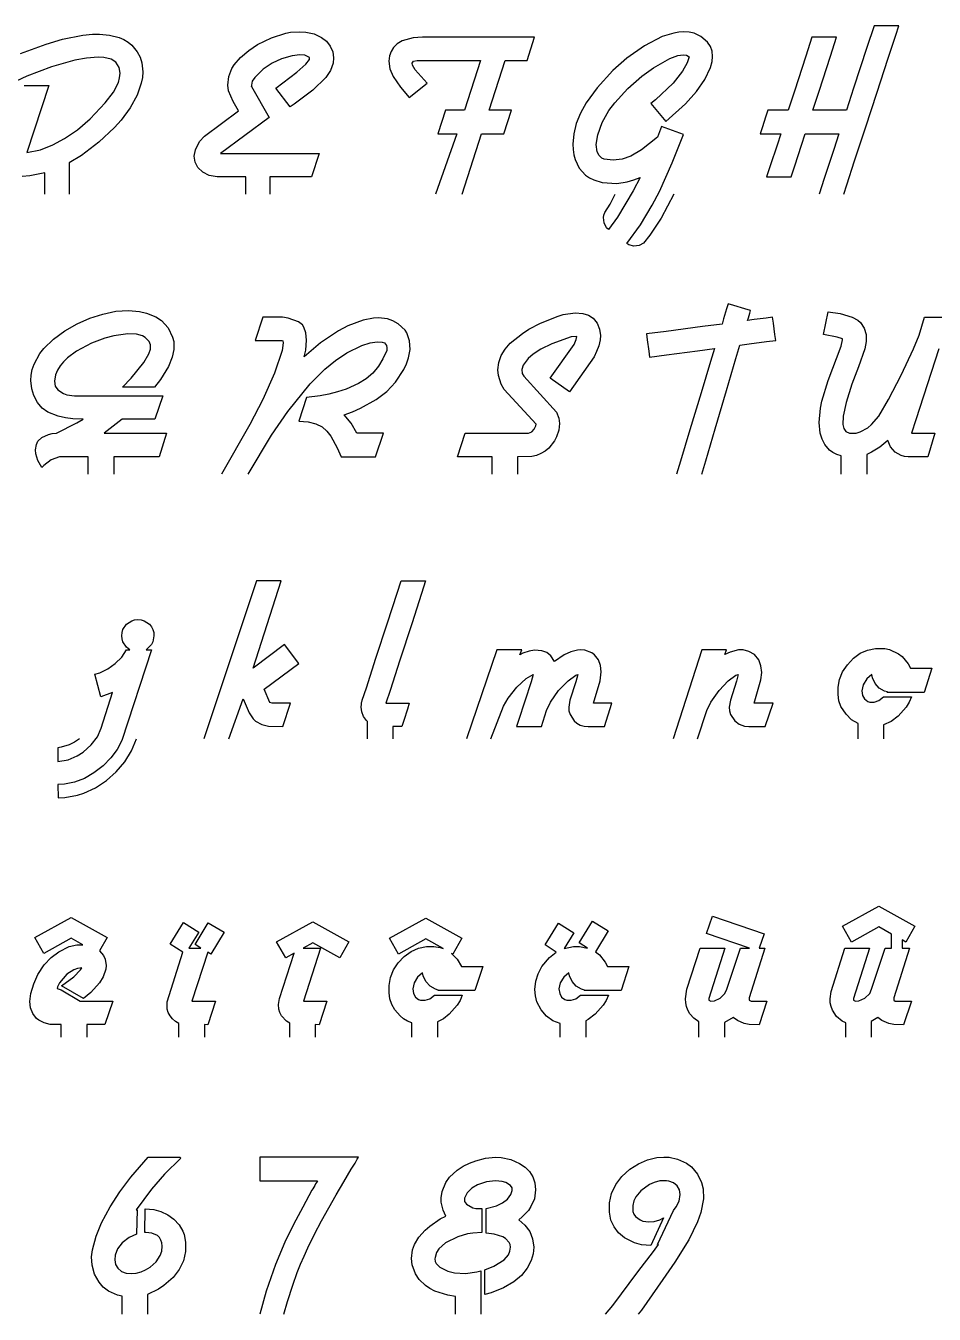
# Model space of a CAD drawing. Extents: x -637 to 1030, y 49 to 612.
# Drawn here: x -78 to 319, y 49 to 612 of the extents above; entities that cross this region are included whole.
import ezdxf

# ---------------------------------------------------------------- set-up
doc = ezdxf.new("R2010")
doc.units = 0
doc.header["$LTSCALE"] = 6.669376
doc.header["$MEASUREMENT"] = 0

msp = doc.modelspace()

# ---------------------------------------------------------------- linework, layer by layer
at = {"linetype": 'Continuous'}
for points in [[(18.474172, 537.951868), (18.474172, 545.488263), (6.002438, 545.554957), (2.467669, 546.155201), (-0.333469, 547.55577), (-2.467669, 549.556582), (-3.734851, 551.890864), (-4.135013, 554.491921), (-3.601463, 557.359752), (-1.800732, 560.894522), (0.466856, 563.228803), (15.272871, 574.299967), (12.871896, 578.368287), (10.937777, 583.03685), (10.537614, 585.571213), (11.00447, 589.306063), (12.405039, 592.774139), (13.405446, 594.508177), (16.13989, 597.709477), (19.741353, 600.77739), (23.542897, 603.378447), (29.612029, 606.312972), (35.947937, 608.247091), (38.015443, 608.647254), (42.083763, 608.847335), (44.684819, 608.713948), (48.352976, 607.980316), (51.554276, 606.44636), (53.755171, 604.779016), (55.355821, 602.644815), (56.422921, 600.110452), (56.75639, 597.442702), (56.556308, 595.241808), (55.422515, 592.040508), (53.355008, 588.972595), (47.752732, 583.437012), (39.5494, 577.234493), (37.815362, 576.100699), (31.546148, 584.237338), (40.816581, 591.173489), (44.751513, 594.708258), (46.218776, 596.775764), (46.285469, 597.709477), (44.217963, 598.64319), (42.083763, 598.843271), (38.682381, 598.376415), (34.080511, 597.04254), (30.012192, 595.175114), (26.010566, 592.507364), (22.34241, 588.972595), (21.275309, 587.371944), (20.875147, 585.504519), (21.008534, 584.904275), (21.008534, 584.970969), (28.611623, 571.498829), (7.403007, 555.692408), (50.55387, 555.692408), (47.219182, 545.488263), (28.945092, 545.488263), (28.945092, 537.951868)], [(205.416781, 537.951868), (199.947892, 527.414254), (195.012554, 520.011247), (192.27811, 516.543171), (190.277297, 515.542765), (188.009709, 515.27599), (185.875509, 515.742846), (184.941796, 516.34309), (190.877541, 524.546422), (196.079654, 533.149917), (199.214261, 539.152356), (204.749843, 551.557395), (209.751875, 563.962435), (200.147974, 567.563898), (198.280548, 562.828641), (191.411091, 557.293059), (186.675834, 554.491921), (182.940984, 553.224739), (178.939358, 552.824577), (175.004426, 553.291433), (174.070714, 553.624902), (172.803532, 554.825389), (172.003207, 556.492733), (171.603044, 559.62734), (172.269982, 563.895741), (174.137407, 569.231242), (177.138627, 574.433355), (179.672989, 577.834737), (185.408653, 584.10395), (191.477785, 589.506145), (196.546511, 593.174301), (203.749437, 597.242621), (207.284206, 598.509802), (209.551794, 598.843271), (211.019057, 598.709884), (212.152851, 597.976252), (211.352525, 595.375196), (209.218325, 591.640345), (205.150006, 586.504925), (197.480223, 579.168612), (195.479411, 577.501268), (202.015399, 569.631404), (210.5522, 577.36788), (215.354151, 582.836769), (218.955614, 587.972188), (221.556671, 593.240995), (222.156915, 595.842052), (222.356996, 598.10964), (222.156915, 600.377228), (221.489977, 602.444734), (220.222796, 604.378853), (217.28827, 606.846522), (214.353745, 608.247091), (212.152851, 608.713948), (209.885263, 608.847335), (207.684369, 608.713948), (205.416781, 608.313785), (200.348055, 606.779828), (192.611579, 602.778203), (185.00849, 597.309315), (178.872664, 591.973814), (171.936513, 584.370725), (167.201256, 577.90143), (164.666893, 573.366255), (162.866162, 568.831079), (161.732368, 564.22921), (161.398899, 559.760728), (161.465593, 557.49314), (161.799062, 555.158858), (162.332612, 553.091352), (164.133343, 549.356501), (166.867788, 546.288588), (168.601825, 545.0881), (170.469251, 544.154388), (174.204101, 543.087288), (180.606702, 542.620431), (185.075184, 543.287369), (187.943016, 544.154388), (190.744154, 545.288182), (187.742934, 539.352437), (180.873477, 527.88111), (176.871852, 522.478916), (176.071526, 523.279241), (175.004426, 525.346748), (174.737651, 527.681029), (174.871039, 528.814823), (175.271201, 529.948617), (177.672177, 533.55008), (179.873071, 537.951868)], [(279.713629, 537.951868), (281.04731, 542.026799), (284.486803, 552.53583), (289.189782, 566.905321), (294.313924, 582.561633), (299.016904, 596.931124), (302.456396, 607.440155), (303.790077, 611.515085)], [(292.985688, 611.515085), (289.856021, 601.953176), (284.043784, 584.195345), (280.914117, 574.633436)], [(303.790077, 611.515085), (300.988939, 611.515085), (295.786826, 611.515085), (292.985688, 611.515085)], [(-79.965818, 599.376821), (-68.761267, 603.44514), (-61.625034, 605.646035), (-52.821458, 607.446766), (-48.486364, 607.846929), (-45.485144, 607.913622), (-41.083356, 607.446766), (-36.814956, 606.379666), (-34.814143, 605.512647), (-33.013411, 604.378853), (-31.346067, 602.978284), (-29.078479, 600.177146), (-27.744604, 597.842865), (-26.944279, 595.375196), (-26.61081, 591.37357), (-26.744198, 588.905901), (-27.211054, 586.438232), (-29.078479, 581.169425), (-32.079699, 575.700536), (-36.081324, 570.298342), (-38.949156, 567.030348), (-45.751919, 560.627747), (-53.288314, 554.825389), (-58.757203, 551.557395), (-58.757203, 537.951868)], [(113.045923, 537.951868), (121.449337, 564.295903), (131.186626, 564.295903), (134.521314, 574.633436), (124.784025, 574.633436), (131.78687, 596.308908), (141.324077, 596.308908), (144.658765, 606.579747), (95.638852, 606.513053), (91.570532, 606.179585), (86.835276, 604.979097), (84.634381, 603.645222), (83.033731, 602.044572), (81.899937, 600.24384), (81.166306, 598.309721), (80.966225, 596.108827), (81.433081, 592.640751), (82.900344, 589.306063), (86.101644, 584.6375), (89.836495, 580.102324), (97.706358, 586.504925), (92.504245, 592.307283), (91.303757, 594.308095), (91.17037, 595.10842), (91.70392, 596.042133), (93.371264, 596.308908), (121.049174, 596.308908), (114.04633, 574.633436), (105.642916, 574.633436), (102.374922, 564.295903), (110.711642, 564.295903), (101.307821, 537.951868)], [(265.841327, 606.579747), (263.161226, 598.29737), (258.183896, 582.915813), (255.503795, 574.633436)], [(276.579023, 606.579747), (273.795176, 606.579747), (268.625174, 606.579747), (265.841327, 606.579747)], [(266.24149, 574.633436), (268.921591, 582.915813), (273.898922, 598.29737), (276.579023, 606.579747)], [(-78.365168, 585.371132), (-67.627473, 585.371132), (-77.16468, 556.092571), (-71.295629, 557.359752), (-65.893435, 559.427259), (-60.824709, 562.228397), (-55.15574, 566.096635), (-49.620157, 570.898586), (-42.950781, 577.834737), (-39.416012, 582.5033), (-37.215118, 586.705007), (-36.681568, 588.70582), (-36.481487, 590.773326), (-36.948343, 593.307689), (-38.348912, 595.641971), (-40.416419, 596.975846), (-43.551025, 597.642783), (-46.018694, 597.776171), (-51.220808, 597.309315), (-56.289533, 596.442296), (-66.493679, 593.641158), (-77.298068, 589.439451), (-86.5685, 585.17105)], [(246.500137, 574.633436), (245.635588, 571.953335), (244.029998, 566.976004), (243.165449, 564.295903)], [(255.503795, 574.633436), (253.169513, 574.633436), (248.834419, 574.633436), (246.500137, 574.633436)], [(280.914117, 574.633436), (277.110103, 574.633436), (270.045504, 574.633436), (266.24149, 574.633436)], [(243.165449, 564.295903), (245.499731, 564.295903), (249.834825, 564.295903), (252.169107, 564.295903)], [(252.169107, 564.295903), (250.561046, 559.419848), (247.574648, 550.364318), (245.966587, 545.488263)], [(256.704282, 545.488263), (258.312343, 550.364318), (261.298741, 559.419848), (262.906802, 564.295903)], [(262.906802, 564.295903), (266.710816, 564.295903), (273.775415, 564.295903), (277.579429, 564.295903)], [(277.579429, 564.295903), (275.348893, 557.465968), (271.20647, 544.781803), (268.975934, 537.951868)], [(-69.294817, 537.951868), (-69.294817, 547.288995), (-75.897499, 545.955119), (-79.298881, 545.621651)], [(245.966587, 545.488263), (248.750434, 545.488263), (253.920435, 545.488263), (256.704282, 545.488263)], [(229.226453, 490.065748), (228.534814, 487.766049), (227.250342, 483.495178), (226.558703, 481.195478)], [(239.030436, 487.064529), (236.488663, 487.842623), (231.768226, 489.287655), (229.226453, 490.065748)], [(-50.420483, 415.635512), (-50.420483, 423.171907), (-63.025603, 423.105213), (-66.560372, 421.838032), (-69.761673, 419.437057), (-70.695386, 418.503344), (-72.36273, 421.637951), (-73.229748, 424.439089), (-73.42983, 426.173126), (-73.029667, 428.574102), (-72.36273, 429.974671), (-70.695386, 431.575321), (-67.76086, 432.97589), (-66.093516, 433.309359), (-64.226091, 433.442746), (-55.422515, 437.977922), (-52.621377, 439.645266), (-57.156552, 439.845347), (-60.357853, 440.24551), (-63.49246, 440.979141), (-68.027635, 442.646485), (-70.561998, 444.447217), (-72.562811, 446.848192), (-74.163461, 449.916105), (-75.097174, 452.917324), (-75.497336, 456.452093), (-75.297255, 458.919763), (-74.830399, 461.387432), (-74.030074, 463.721713), (-71.562404, 468.256889), (-69.828367, 470.457783), (-65.559966, 474.592796), (-60.557934, 478.260953), (-55.222433, 481.262172), (-49.753545, 483.729841), (-43.951188, 485.530573), (-38.282218, 486.797754), (-32.81333, 487.064529), (-27.944685, 486.664367), (-24.943466, 485.997429), (-20.808453, 484.396779), (-18.340784, 482.796129), (-15.472952, 479.594828), (-13.538833, 475.393121), (-13.005283, 473.525696), (-12.938589, 470.124314), (-13.672221, 466.656239), (-15.272871, 462.654613), (-18.80764, 456.985644), (-21.408697, 453.584262), (-35.48108, 453.584262), (-31.612842, 457.585887), (-26.07726, 464.388651), (-23.876366, 468.123501), (-23.209428, 470.257702), (-23.142735, 472.058433), (-23.809672, 473.525696), (-25.477016, 475.326428), (-26.677504, 475.993365), (-29.345254, 476.726996), (-33.080105, 476.927078), (-39.282625, 476.060059), (-43.217556, 475.059652), (-49.019914, 472.858758), (-55.489208, 469.390683), (-59.42414, 466.389464), (-61.224872, 464.72212), (-62.692134, 462.988082), (-63.892622, 461.053963), (-64.759641, 459.05315), (-65.159804, 456.252012), (-64.826335, 454.051118), (-63.692541, 452.383774), (-61.224872, 450.783124), (-59.757609, 450.249574), (-56.422921, 449.849411), (-17.873928, 449.849411), (-21.275309, 439.645266), (-35.547774, 439.645266), (-43.417638, 433.442746), (-16.13989, 433.442746), (-19.407884, 423.171907), (-39.282625, 423.171907), (-39.282625, 415.635512)], [(19.474578, 415.635512), (29.745417, 432.709115), (36.881649, 442.91326), (46.552244, 455.118218), (53.021539, 461.520819), (57.690102, 465.25567), (62.625441, 468.590358), (69.161429, 471.858352), (72.762892, 472.992146), (75.897499, 473.459002), (77.965005, 473.325615), (79.032106, 472.925452), (79.899124, 471.791658), (80.099206, 470.857946), (80.032512, 469.590764), (78.365168, 465.989301), (76.431049, 462.854694), (73.896686, 459.786781), (71.028854, 457.252419), (67.76086, 455.184912), (62.291972, 452.783937), (58.557121, 451.516755), (54.755577, 450.516349), (50.887339, 449.782717), (44.951594, 449.11578), (41.6836, 438.778247), (45.685226, 438.444778), (49.086607, 437.644453), (51.754358, 436.310578), (53.888558, 434.443153), (55.555902, 432.242259), (58.423734, 427.173533), (60.157772, 423.171907), (75.163868, 423.171907), (78.565249, 433.442746), (66.893841, 433.442746), (64.492866, 437.844534), (61.424953, 441.579385), (65.026416, 442.846566), (68.561185, 444.380523), (75.363949, 448.182067), (80.032512, 451.650143), (83.90075, 455.85185), (87.435519, 461.320738), (88.636007, 463.788407), (89.503026, 466.389464), (90.236657, 470.124314), (90.036576, 473.792471), (88.769395, 477.32724), (88.102457, 478.461034), (85.034544, 481.328866), (82.766956, 482.662741), (80.299287, 483.463066), (76.431049, 483.863229), (74.230155, 483.796535), (69.694979, 482.929516), (63.092297, 480.461847), (58.957284, 478.194259), (51.08742, 472.925452), (44.017882, 466.923014), (44.751513, 469.790845), (45.018288, 474.192634), (44.684819, 477.393934), (43.8178, 479.861603), (43.217556, 480.86201), (41.483519, 482.195885), (37.015037, 483.729841), (34.547368, 484.130004), (25.943873, 484.263391), (22.609185, 474.059246), (34.147205, 473.992552), (34.614061, 473.859165), (34.814143, 472.925452), (34.347286, 469.657458), (31.012598, 459.786781), (25.943873, 448.248761), (20.274903, 437.244291), (7.869864, 415.635512)], [(126.051206, 415.635512), (126.051206, 423.171907), (110.911723, 423.171907), (114.246411, 433.442746), (141.991015, 433.50944), (143.391584, 434.109684), (144.458684, 435.310172), (145.125622, 436.71074), (145.259009, 437.444372), (131.386707, 452.583855), (129.986138, 454.851443), (128.852344, 458.652988), (128.585569, 461.254044), (128.985732, 464.455345), (130.052832, 467.456564), (131.720176, 470.257702), (133.987764, 472.792065), (139.323265, 477.127159), (142.191096, 478.994584), (147.193128, 481.595641), (154.996298, 484.663554), (157.130499, 485.330492), (162.399306, 486.064123), (165.6673, 485.797348), (168.134969, 485.13041), (170.269169, 483.729841), (171.936513, 481.595641), (173.070307, 478.994584), (173.403776, 476.126753), (173.270388, 474.259327), (172.670145, 471.724964), (171.736432, 469.190602), (170.602638, 466.85632), (159.864943, 451.583449), (151.461529, 457.519194), (161.932449, 472.325208), (162.866162, 474.459409), (163.132937, 475.793284), (160.598574, 475.593203), (152.19516, 472.591983), (147.39321, 470.191008), (144.058522, 468.056808), (141.790934, 466.122689), (139.59004, 463.254857), (138.989796, 461.320738), (139.256571, 459.653394), (139.990202, 458.452906), (154.262667, 442.713179), (155.263073, 440.112122), (155.529848, 437.777841), (155.19638, 434.776621), (154.262667, 431.975484), (153.328954, 430.108058), (150.794591, 426.906758), (149.193941, 425.639576), (147.39321, 424.572476), (145.459091, 423.772151), (143.458278, 423.305295), (137.189064, 423.171907), (137.189064, 415.635512)], [(237.696561, 482.729435), (238.04238, 483.853348), (238.684616, 485.940616), (239.030436, 487.064529)], [(248.634337, 484.196698), (245.798617, 483.816296), (240.532281, 483.109836), (237.696561, 482.729435)], [(250.034906, 474.059246), (249.671796, 476.687474), (248.997448, 481.568469), (248.634337, 484.196698)], [(278.646529, 415.635512), (278.646529, 423.638764), (276.645716, 424.239007), (274.911679, 425.039332), (273.444416, 426.106433), (271.443603, 428.507408), (270.243116, 430.84169), (269.44279, 433.50944), (269.042628, 438.178003), (269.509484, 444.380523), (270.109728, 447.448436), (272.97756, 456.452093), (278.579836, 471.524883), (279.246773, 474.326021), (279.246773, 474.792877), (276.779104, 475.526509), (270.910053, 476.660303), (272.97756, 486.530979), (278.179673, 485.730654), (283.381786, 484.196698), (285.916149, 482.929516), (287.116637, 481.862416), (288.717287, 479.394747), (289.517612, 476.660303), (289.517612, 473.59239), (288.917368, 470.391089), (286.182924, 462.454532), (283.315092, 454.918137), (280.714036, 446.98158), (279.446854, 440.912447), (279.313467, 437.244291), (279.780323, 435.510253), (280.647342, 434.176378), (282.247992, 433.50944), (285.115824, 433.576134), (286.849862, 434.04299), (290.251244, 435.910415), (291.851894, 437.244291), (294.9865, 440.979141), (299.321595, 448.248761), (304.857177, 458.919763), (310.259372, 470.324396), (312.660347, 476.393528), (315.061322, 484.263391), (328.800237, 484.263391)], [(226.558703, 481.195478), (217.99967, 480.071565), (202.104324, 477.984297), (193.545292, 476.860384)], [(193.545292, 476.860384), (193.891111, 474.232156), (194.533347, 469.351161), (194.879167, 466.722932)], [(234.361873, 471.99174), (238.425252, 472.52776), (245.971527, 473.523226), (250.034906, 474.059246)], [(194.879167, 466.722932), (202.227831, 467.708518), (215.87535, 469.538891), (223.224015, 470.524477)], [(223.224015, 470.524477), (221.496913, 464.816024), (217.37844, 451.203561), (212.462843, 434.956428), (208.34437, 421.343965), (206.617268, 415.635512)], [(217.755126, 415.635512), (219.482228, 421.49656), (223.600701, 435.472904), (228.516298, 452.154348), (232.634771, 466.130692), (234.361873, 471.99174)], [(321.330536, 470.324396), (311.193084, 439.378491), (309.325659, 433.442746), (319.46311, 433.442746), (316.461891, 423.171907), (307.92509, 423.171907), (306.32444, 423.305295), (304.857177, 423.705457), (302.189427, 425.239414), (300.188614, 427.573695), (298.988126, 430.30814), (295.520051, 427.373614), (291.7852, 425.17272), (289.784387, 424.239007), (289.784387, 415.635512)], [(11.00447, 299.988532), (17.273684, 317.395604), (19.941434, 311.259778), (21.675472, 308.658721), (22.742572, 307.658315), (25.477016, 306.257746), (28.411542, 305.524115), (34.614061, 305.390727), (38.015443, 315.594872), (30.012192, 315.594872), (29.011786, 315.861647), (26.477423, 321.730698), (41.550212, 332.868556), (35.414387, 341.138582), (21.608778, 330.80105), (33.88043, 368.94988), (23.142735, 368.94988), (0.133388, 299.988532)], [(69.36151, 316.862054), (71.123293, 322.279188), (75.324466, 335.196969), (80.33877, 350.614965), (84.539943, 363.532746), (86.301725, 368.94988)], [(97.039421, 368.94988), (95.236022, 363.400959), (90.935608, 350.168918), (85.802856, 334.375835), (81.502442, 321.143793), (79.699043, 315.594872)], [(86.301725, 368.94988), (89.085572, 368.94988), (94.255574, 368.94988), (97.039421, 368.94988)], [(-54.155333, 299.988532), (-56.422921, 298.454576), (-58.690509, 297.320782), (-62.291972, 296.253682), (-63.625847, 296.053601), (-63.625847, 290.117856), (-59.224059, 290.851487), (-55.222433, 292.518831), (-52.68807, 294.119482), (-49.153301, 297.320782), (-46.418857, 300.788858), (-44.684819, 304.590402), (-39.749481, 320.196742), (-44.8849, 318.329316), (-47.485957, 328.266687), (-45.285063, 328.866931), (-41.883681, 330.534275), (-38.615687, 332.801862), (-35.747855, 335.603), (-33.747043, 338.870995), (-32.27978, 338.870995), (-33.680349, 340.071482), (-35.214305, 342.33907), (-35.614468, 343.606252), (-35.747855, 345.00682), (-35.614468, 346.474083), (-35.214305, 347.741265), (-33.680349, 350.008852), (-31.412761, 351.542809), (-30.14558, 351.942972), (-28.745011, 352.076359), (-27.277748, 351.942972), (-25.943873, 351.542809), (-23.676285, 350.008852), (-22.742572, 348.941752), (-22.142328, 347.741265), (-21.80886, 346.474083), (-21.675472, 345.00682), (-22.142328, 342.33907), (-22.742572, 341.138582), (-25.076854, 338.870995), (-22.742572, 338.870995), (-35.747855, 299.254901), (-37.815362, 295.253276), (-40.549806, 291.585119), (-43.884494, 288.183737), (-47.88612, 285.04913), (-52.087827, 282.648155), (-56.422921, 281.047505), (-60.824709, 280.180486), (-63.625847, 279.980404), (-63.49246, 274.178047), (-60.624628, 274.311435), (-55.089046, 275.311841), (-52.354602, 276.17886), (-47.219182, 278.579836), (-42.417231, 281.714442), (-38.148831, 285.58268), (-34.41398, 289.917775), (-31.479455, 294.786419), (-29.278561, 299.988532)], [(125.58435, 299.988532), (131.053238, 314.260997), (133.054051, 317.795766), (136.922289, 322.531023), (140.923915, 326.265874), (143.991828, 328.133299), (143.191503, 324.931999), (137.589227, 307.991784), (136.788902, 305.390727), (147.593291, 305.390727), (149.794185, 312.393572), (151.528223, 315.995035), (155.129686, 321.130454), (159.331393, 325.332161), (162.599387, 327.733137), (163.5331, 328.133299), (162.599387, 324.931999), (159.99833, 316.862054), (159.531474, 313.860835), (159.664861, 312.126797), (160.131718, 310.59284), (161.865756, 307.858396), (163.132937, 306.791296), (164.6002, 305.990971), (166.267544, 305.524115), (168.068275, 305.390727), (175.137814, 305.390727), (178.405808, 315.594872), (170.402557, 315.594872), (173.337082, 325.332161), (173.670551, 329.200399), (173.403776, 331.934844), (172.536757, 334.5359), (170.869413, 336.603407), (169.668925, 337.470426), (166.534319, 338.670913), (164.800281, 338.804301), (163.333018, 338.737607), (160.465187, 337.937282), (157.530661, 336.603407), (153.328954, 333.802269), (151.728304, 336.269938), (149.927572, 337.670507), (147.793372, 338.404138), (144.658765, 338.670913), (142.324484, 338.204057), (139.523346, 337.337038), (138.189471, 336.603407), (139.05649, 338.870995), (128.185407, 338.870995), (114.913348, 299.988532)], [(215.887701, 299.988532), (219.889327, 312.393572), (221.623364, 315.995035), (225.224828, 321.130454), (229.293147, 325.332161), (232.627835, 327.733137), (233.561548, 328.133299), (232.827916, 325.13208), (230.22686, 316.862054), (229.693309, 313.860835), (229.826697, 312.126797), (230.293553, 310.59284), (232.094285, 307.858396), (234.028404, 306.32444), (236.429379, 305.524115), (238.296804, 305.390727), (245.433037, 305.390727), (248.834419, 315.594872), (240.564392, 315.594872), (243.565612, 325.66563), (243.89908, 328.933624), (243.565612, 331.801456), (242.565205, 334.5359), (240.764474, 336.736794), (238.230111, 338.137363), (235.762442, 338.804301), (233.761629, 338.804301), (230.160166, 337.870588), (227.75919, 336.736794), (228.492822, 338.870995), (217.755126, 338.870995), (205.150006, 299.988532)], [(286.049537, 299.988532), (286.049537, 306.591215), (283.115011, 308.325252), (280.714036, 310.792922), (278.513142, 314.12761), (277.646123, 316.595279), (277.24596, 319.263029), (277.24596, 322.46433), (277.912898, 325.932405), (279.246773, 329.267093), (281.31428, 332.335006), (283.98203, 335.136144), (286.916556, 337.337038), (290.117856, 338.737607), (293.585932, 339.471238), (297.654251, 339.404545), (299.788451, 338.937688), (303.656689, 337.136957), (305.324033, 335.869775), (307.92509, 332.668475), (308.925496, 330.80105), (318.195929, 330.80105), (314.794547, 320.263436), (298.654657, 320.263436), (298.788045, 320.463517), (297.520863, 320.796986), (295.253276, 322.130861), (293.38585, 324.131674), (292.252056, 326.599343), (291.985281, 327.999912), (289.784387, 326.132486), (288.250431, 323.598124), (287.650187, 320.997067), (287.983656, 318.92956), (288.850675, 317.395604), (290.18455, 316.328504), (291.051569, 315.995035), (293.052381, 315.995035), (295.053194, 316.661972), (297.054007, 318.262623), (309.258965, 318.262623), (308.325252, 315.928341), (306.991377, 313.794141), (303.523302, 309.859209), (300.455389, 307.591621), (297.120701, 306.124358), (297.120701, 299.988532)], [(68.961348, 315.394791), (69.013221, 315.614633), (69.065094, 315.864117), (69.161429, 316.128422)], [(68.961348, 314.66116), (68.961348, 314.910644), (68.961348, 315.145307), (68.961348, 315.394791)], [(69.161429, 316.128422), (69.213302, 316.333444), (69.265175, 316.568107), (69.36151, 316.862054)], [(79.699043, 315.594872), (82.344562, 315.594872), (87.257669, 315.594872), (89.903188, 315.594872)], [(89.903188, 315.594872), (89.055931, 312.949353), (87.482452, 308.036246), (86.635194, 305.390727)], [(68.82796, 313.860835), (68.832901, 314.157251), (68.867483, 314.409205), (68.961348, 314.66116)], [(71.228936, 307.991784), (69.924702, 309.720881), (69.109556, 311.687112), (68.82796, 313.860835)], [(71.562404, 307.591621), (71.431487, 307.725009), (71.315391, 307.858396), (71.228936, 307.991784)], [(71.562404, 299.988532), (71.562404, 301.455795), (71.562404, 304.612633), (71.562404, 307.591621)], [(86.635194, 305.390727), (86.074473, 305.390727), (84.639322, 305.390727), (82.700262, 305.390727)], [(82.700262, 305.390727), (82.700262, 302.893416), (82.700262, 300.840731), (82.700262, 299.988532)], [(280.580648, 169.602232), (280.580648, 175.871445), (279.046692, 176.605076), (276.579023, 178.605889), (274.778291, 181.407027), (274.178047, 183.007677), (273.844579, 184.675021), (273.777885, 186.409059), (274.178047, 189.543666), (280.180486, 208.551388), (290.984875, 208.551388), (283.915336, 186.475753), (283.98203, 185.808815), (284.849049, 185.275265), (286.383005, 185.475347), (288.917368, 186.675834), (291.051569, 188.743341), (291.918588, 190.544072), (297.787638, 208.551388), (300.65547, 208.551388), (300.65547, 214.62052), (295.053194, 217.755126), (283.181705, 211.152444), (279.246773, 218.088595), (295.053194, 226.892172), (310.792922, 218.088595), (306.85799, 211.152444), (305.190646, 212.086157), (305.190646, 208.551388), (308.45864, 208.551388), (301.589183, 186.742528), (301.589183, 185.808815), (302.122733, 185.341959), (309.258965, 185.275265), (305.857583, 175.004426), (301.589183, 175.07112), (299.388289, 175.537976), (296.387069, 176.871852), (294.586338, 178.139033), (291.718506, 176.471689), (291.718506, 169.602232)], [(-62.225278, 169.602232), (-62.225278, 175.137814), (-67.027229, 175.204508), (-69.628285, 175.804751), (-71.962567, 177.005239), (-73.029667, 177.805564), (-74.630317, 180.006458), (-75.56403, 182.474127), (-75.897499, 185.141878), (-75.497336, 188.676647), (-74.230155, 192.878354), (-72.36273, 197.013367), (-69.694979, 201.215074), (-66.560372, 204.483068), (-63.292378, 206.884044), (-58.690509, 209.151631), (-55.422515, 209.885263), (-52.754764, 209.951956), (-57.890184, 212.819788), (-69.761673, 206.217106), (-73.696605, 213.153257), (-57.890184, 221.956833), (-42.150456, 213.086563), (-45.485144, 207.284206), (-43.751107, 205.283393), (-43.017475, 203.749437), (-42.617313, 200.948299), (-42.684006, 199.347649), (-43.8178, 196.012961), (-45.551838, 193.278516), (-49.286689, 189.143503), (-52.421295, 186.475753), (-62.025197, 192.078029), (-56.689696, 196.012961), (-53.821864, 199.080874), (-53.22162, 199.947892), (-55.022352, 199.681117), (-56.75639, 199.080874), (-59.757609, 197.080061), (-62.958909, 193.278516), (-63.892622, 191.611172), (-64.02601, 190.877541), (-62.291972, 190.277297), (-53.955252, 185.341959), (-39.682787, 185.341959), (-43.084169, 175.137814), (-51.08742, 175.137814), (-51.08742, 169.602232)], [(-10.804389, 169.602232), (-10.804389, 175.60467), (-12.271652, 176.471689), (-13.605527, 177.605483), (-14.672627, 178.939358), (-15.406259, 180.339927), (-15.873115, 181.873884), (-15.939809, 185.075184), (-9.070351, 206.683962), (-14.672627, 210.218732), (-8.736883, 219.689245), (-2.067507, 215.487539), (-6.402601, 208.551388), (-1.133794, 208.551388), (-3.734851, 210.152038), (2.067507, 219.555858), (8.936964, 215.420845), (3.134607, 205.883637), (1.800732, 206.750656), (-5.068726, 185.275265), (5.202113, 185.275265), (1.867425, 175.004426), (0.333469, 175.07112), (0.333469, 169.602232)], [(37.615281, 169.602232), (37.615281, 175.738058), (36.281405, 176.538383), (34.013818, 178.939358), (33.280186, 180.339927), (32.81333, 181.873884), (32.679942, 183.94139), (33.213492, 186.542447), (39.5494, 206.2838), (35.881243, 204.282987), (31.812924, 211.219138), (47.752732, 219.95602), (63.49246, 211.219138), (59.557528, 204.282987), (47.686038, 210.818975), (43.551025, 208.551388), (51.08742, 208.551388), (43.617719, 185.275265), (53.888558, 185.275265), (50.55387, 175.004426), (48.753139, 175.07112), (48.753139, 169.602232)], [(91.036982, 169.602232), (91.036982, 175.871445), (89.102863, 176.67177), (87.368826, 177.672177), (85.834869, 178.939358), (83.633975, 181.540415), (82.3001, 183.874696), (81.433081, 186.342365), (81.032918, 189.010116), (81.032918, 192.211416), (81.699856, 195.679492), (83.033731, 199.01418), (85.034544, 202.082093), (87.702294, 204.883231), (90.63682, 207.084125), (93.83812, 208.484694), (97.37289, 209.218325), (100.640884, 209.218325), (103.375328, 208.751469), (104.642509, 208.284612), (97.106115, 212.553013), (85.167932, 205.883637), (81.299693, 212.819788), (97.106115, 221.623364), (112.779148, 212.819788), (108.844216, 205.883637), (108.37736, 206.217106), (110.845029, 203.682743), (112.712454, 200.548136), (121.982887, 200.548136), (118.581505, 190.010522), (102.441615, 190.010522), (102.575003, 190.210604), (101.307821, 190.544072), (98.97354, 191.877948), (97.106115, 193.87876), (95.972321, 196.346429), (95.705546, 197.746998), (93.504652, 195.879573), (92.037389, 193.278516), (91.370451, 190.744154), (91.770614, 188.676647), (92.637633, 187.142691), (93.971508, 186.07559), (94.838527, 185.742122), (96.83934, 185.742122), (98.840152, 186.409059), (100.840965, 188.009709), (113.045923, 188.009709), (112.045517, 185.675428), (110.778335, 183.541228), (107.31026, 179.606296), (104.842591, 177.672177), (102.17484, 176.338301), (102.17484, 169.602232)], [(155.863317, 169.602232), (155.863317, 175.60467), (152.595323, 176.805158), (149.860879, 178.805971), (147.459903, 181.540415), (145.659172, 185.075184), (144.992234, 187.676241), (144.792153, 190.410685), (145.125622, 194.012148), (146.126028, 197.346836), (147.793372, 200.548136), (151.12806, 204.483068), (154.129279, 206.81735), (149.193941, 209.951956), (155.062992, 219.355777), (161.799062, 215.15407), (157.597355, 208.418), (161.665674, 209.218325), (164.266731, 209.218325), (167.734806, 208.551388), (164.133343, 210.818975), (169.869007, 220.222796), (176.738464, 216.087782), (171.202882, 206.884044), (172.93692, 205.616862), (175.537976, 202.415562), (176.538383, 200.548136), (185.808815, 200.548136), (182.407434, 190.010522), (166.267544, 190.010522), (166.400931, 190.210604), (165.13375, 190.544072), (162.866162, 191.877948), (160.998737, 193.87876), (159.864943, 196.346429), (159.598168, 197.746998), (157.397274, 195.879573), (155.863317, 193.278516), (155.19638, 190.744154), (155.596542, 188.676647), (156.463561, 187.142691), (157.797436, 186.07559), (158.664455, 185.742122), (160.665268, 185.742122), (162.666081, 186.409059), (164.666893, 188.009709), (176.871852, 188.009709), (175.938139, 185.675428), (174.604264, 183.541228), (171.136188, 179.606296), (168.068275, 177.338708), (167.001175, 176.805158), (167.001175, 169.602232)], [(216.421251, 169.602232), (216.421251, 176.338301), (214.153663, 177.872258), (212.486319, 179.873071), (211.6193, 181.407027), (211.019057, 183.007677), (210.685588, 184.675021), (210.618894, 186.409059), (211.219138, 190.544072), (217.021495, 208.551388), (227.75919, 208.551388), (220.756346, 186.475753), (220.823039, 185.808815), (221.690058, 185.275265), (223.224015, 185.475347), (225.758378, 186.675834), (227.825884, 188.743341), (228.692903, 190.544072), (234.628648, 208.551388), (238.496886, 208.551388), (219.755939, 214.887295), (222.356996, 222.42369), (244.96618, 214.753907), (242.83198, 208.551388), (245.232956, 208.551388), (238.430192, 186.742528), (238.430192, 185.808815), (239.230517, 185.275265), (246.099974, 185.275265), (242.698593, 175.004426), (238.430192, 175.07112), (236.229298, 175.537976), (233.228079, 176.871852), (231.427347, 178.139033), (227.559109, 176.071526), (227.559109, 169.602232)], [(-35.614468, 48.553057), (-35.614468, 56.422921), (-37.681974, 56.889777), (-41.616906, 58.690509), (-43.8178, 60.424547), (-45.685226, 62.492053), (-47.686038, 66.026822), (-48.753139, 69.961754), (-48.95322, 73.696605), (-48.553057, 76.697824), (-46.885713, 82.700262), (-44.551432, 88.435926), (-40.749887, 95.438771), (-36.54818, 101.974759), (-31.812924, 108.37736), (-24.143141, 117.114243), (-10.404227, 117.114243), (-10.004064, 116.71408), (-17.140296, 109.711235), (-22.809266, 103.175247), (-29.411948, 94.171589), (-29.078479, 94.238283), (-29.278561, 83.567281), (-32.546555, 82.033325), (-35.547774, 79.699043), (-37.548587, 77.16468), (-38.615687, 74.363542), (-38.815768, 72.36273), (-38.4823, 70.228529), (-37.481893, 68.627879), (-35.881243, 67.294004), (-33.88043, 66.560372), (-31.612842, 66.360291), (-29.411948, 66.560372), (-27.344442, 67.093923), (-25.343629, 67.960941), (-23.40951, 69.161429), (-20.741759, 71.495711), (-18.941028, 74.230155), (-18.27409, 76.164274), (-18.074009, 78.23178), (-18.207396, 79.699043), (-18.607559, 80.966225), (-19.274497, 82.033325), (-20.208209, 82.900344), (-22.542491, 83.967444), (-25.210241, 84.300913), (-25.677098, 84.300913), (-25.477016, 94.571752), (-21.80886, 94.304977), (-18.607559, 93.437958), (-15.673034, 92.037389), (-13.005283, 90.10327), (-10.737695, 87.635601), (-9.137045, 84.834463), (-8.536801, 83.3672), (-7.869864, 80.032512), (-7.936557, 76.030886), (-8.803576, 71.895873), (-10.604308, 68.094329), (-13.338752, 64.55956), (-17.340378, 61.091484), (-19.674659, 59.490834), (-24.47661, 57.223246), (-24.47661, 48.553057)], [(67.627473, 117.114243), (56.474794, 117.114243), (35.762676, 117.114243), (24.609997, 117.114243)], [(24.609997, 117.114243), (24.609997, 114.451432), (24.609997, 109.506214), (24.609997, 106.843404)], [(64.55956, 111.912129), (65.110401, 112.764327), (65.676063, 113.616525), (66.226904, 114.513186)], [(66.226904, 114.513186), (66.69376, 115.409846), (67.160616, 116.262045), (67.627473, 117.114243)], [(110.044704, 48.553057), (110.044704, 56.289533), (106.710016, 56.823084), (101.041046, 58.623815), (98.840152, 59.757609), (96.906033, 61.091484), (94.238283, 63.759235), (92.570939, 66.16021), (91.103676, 70.095142), (90.836901, 72.962973), (91.303757, 76.697824), (92.170776, 78.965412), (94.104895, 82.233406), (96.83934, 85.234625), (98.906846, 87.102051), (103.442022, 90.169964), (105.909691, 91.437145), (104.642509, 93.971508), (103.775491, 97.572971), (103.775491, 99.440396), (104.242347, 102.108147), (105.909691, 106.109772), (107.510341, 108.444054), (110.845029, 111.511967), (113.446086, 113.179311), (116.18053, 114.57988), (118.914974, 115.64698), (123.183375, 116.780774), (127.518469, 117.114243), (129.986138, 116.980855), (134.187845, 116.113836), (137.989389, 114.446492), (140.457059, 112.845842), (142.457871, 110.911723), (143.925134, 108.577441), (144.792153, 105.909691), (145.058928, 102.908472), (144.592072, 99.040234), (143.058115, 95.572158), (141.924321, 93.904814), (139.189877, 91.036982), (137.722614, 89.836495), (140.390365, 87.435519), (142.524565, 84.634381), (143.791747, 81.433081), (144.258603, 77.831618), (143.991828, 74.963786), (143.124809, 72.095955), (141.324077, 68.627879), (138.856408, 65.493272), (135.588414, 62.758828), (131.119932, 60.157772), (125.651044, 57.956877), (122.849906, 57.156552), (122.849906, 67.960941), (126.851532, 69.561592), (131.386707, 72.36273), (133.187439, 74.49693), (133.854376, 76.09758), (134.054458, 77.831618), (133.92107, 78.965412), (133.520908, 79.965818), (131.853564, 81.633162), (130.71977, 82.3001), (126.984919, 83.567281), (123.516844, 83.90075), (123.516844, 94.705139), (127.985325, 95.972321), (130.586382, 97.172808), (132.85397, 98.840152), (134.321233, 100.907659), (134.854783, 102.641697), (134.788089, 103.708797), (134.121151, 104.842591), (132.120339, 106.043078), (130.519688, 106.576628), (127.518469, 106.843404), (123.650231, 106.443241), (119.648605, 105.042672), (117.180936, 103.575409), (115.180124, 101.64129), (114.04633, 99.307009), (114.04633, 97.839746), (114.846655, 96.639258), (117.581099, 95.105302), (118.981668, 94.771833), (121.516031, 94.705139), (121.516031, 84.234219), (117.581099, 84.034138), (115.313511, 83.633975), (111.111804, 82.366794), (105.70961, 79.699043), (102.775084, 77.097987), (101.841372, 75.56403), (101.174434, 73.363136), (101.041046, 72.762892), (101.174434, 71.629098), (101.574596, 70.695386), (103.24194, 69.094735), (106.77671, 67.427391), (109.644541, 66.69376), (114.513186, 66.360291), (119.38183, 67.093923), (121.182562, 67.494085), (121.182562, 48.553057)], [(175.60467, 48.553057), (178.872664, 52.421295), (189.677053, 67.027229), (196.613204, 75.897499), (198.747405, 79.032106), (198.280548, 78.965412), (205.283393, 93.83812), (206.550575, 95.438771), (207.817756, 97.973133), (208.284612, 100.840965), (207.951144, 102.975165), (206.950737, 104.709203), (205.350087, 105.976385), (203.28258, 106.643322), (202.282174, 106.843404), (199.347649, 106.77671), (196.813286, 106.109772), (194.812473, 105.17606), (191.077622, 102.508309), (188.943422, 99.907252), (188.009709, 98.039827), (187.542853, 96.039014), (187.609547, 93.504652), (188.009709, 92.304164), (188.743341, 91.237064), (190.744154, 89.769801), (191.944641, 89.236251), (194.612392, 88.902782), (196.87998, 89.102863), (199.347649, 89.836495), (201.014993, 90.63682), (195.412717, 78.631943), (191.411091, 78.898718), (188.276484, 79.699043), (183.94139, 81.966631), (181.340333, 84.100831), (179.339521, 86.701888), (178.005645, 89.703107), (177.338708, 93.104489), (177.405402, 97.172808), (178.27242, 101.307821), (180.073152, 105.17606), (182.740902, 108.710829), (186.275672, 111.912129), (190.010522, 114.313105), (194.012148, 116.047142), (198.080467, 116.980855), (201.14838, 117.180936), (203.415968, 117.114243), (207.017431, 116.313917), (211.019057, 114.57988), (213.219951, 112.979229), (215.887701, 109.777929), (217.621739, 106.043078), (218.288676, 103.375328), (218.488758, 98.97354), (217.221576, 93.037795), (215.821007, 88.969476), (212.086157, 81.099612), (205.950331, 71.295629), (200.61483, 63.759235), (191.411091, 50.287095), (189.943828, 48.553057)], [(54.755577, 95.105302), (57.979109, 100.75204), (61.247103, 106.354316), (64.55956, 111.912129)], [(24.609997, 106.843404), (31.128695, 106.843404), (43.234847, 106.843404), (49.753545, 106.843404)], [(47.35257, 102.70839), (43.296601, 95.305383), (39.359199, 87.768988), (35.48108, 80.099206)], [(48.619751, 104.775897), (48.217118, 104.076848), (47.799665, 103.40744), (47.35257, 102.70839)], [(49.753545, 106.843404), (49.355853, 106.144354), (48.972981, 105.474946), (48.619751, 104.775897)], [(45.618532, 77.631537), (48.520945, 83.495647), (51.586388, 89.330116), (54.755577, 95.105302)], [(35.48108, 80.099206), (31.370769, 70.319924), (27.364203, 58.688039), (24.543304, 48.553057)], [(40.949969, 66.760454), (42.39747, 70.364387), (43.948718, 73.983141), (45.618532, 77.631537)], [(35.080918, 48.553057), (36.72109, 54.044177), (39.043021, 61.224872), (40.949969, 66.760454)]]:
    msp.add_lwpolyline(points, dxfattribs=at)

doc.saveas('drawing.dxf')
